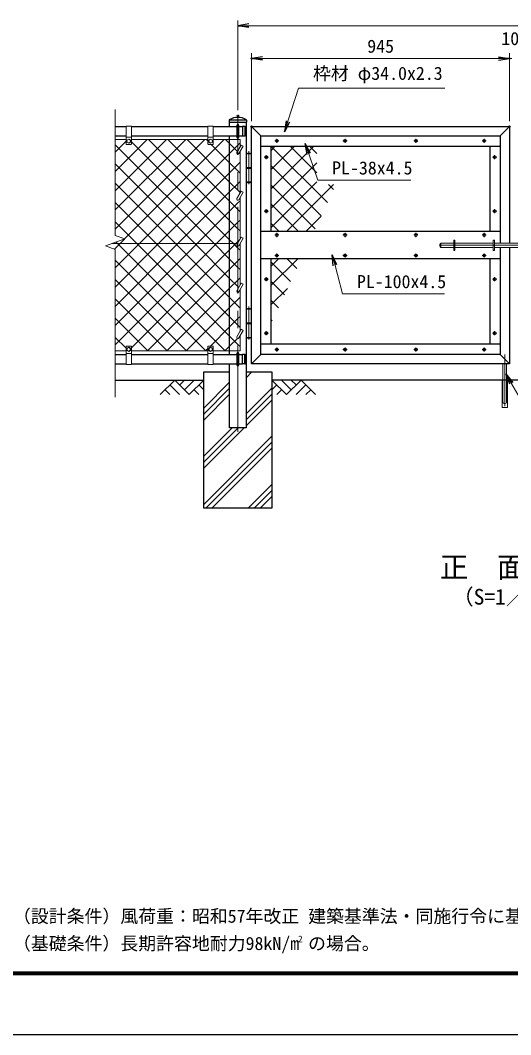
# Model space of a CAD drawing. Units: millimetres, scale not verified. Extents: x -4200 to 4200, y -2970 to 2970.
# Drawn here: x -555 to 1242, y -2970 to 752 of the extents above; entities that cross this region are included whole.
import ezdxf
from ezdxf.enums import TextEntityAlignment as Align

# ---------------------------------------------------------------- set-up
doc = ezdxf.new("R2010")
doc.units = ezdxf.units.MM
doc.header["$LTSCALE"] = 10
doc.header["$PDMODE"] = 32
doc.header["$PDSIZE"] = 5
doc.linetypes.add('USER1', pattern=[50.8, 31.75, -6.35, 6.35, -6.35])
for name, color, linetype, lineweight in [('0-0_D-STR1', 1, 'Continuous', 25), ('0-1_D-DCR-HCH', 7, 'Continuous', 13), ('0-2_D-STR3', 3, 'Continuous', 13), ('0-3_D-BMK', 2, 'USER1', 13), ('0-4_D-STR4', 7, 'Continuous', 25), ('0-5_D-BGD', 7, 'Continuous', 25), ('0-6_D-STR-TXT', 7, 'Continuous', 13), ('0-7_D-STR-DIM', 7, 'Continuous', 13), ('0-A_D-TTL-TXT', 7, 'Continuous', 25), ('0-B_D-STR2', 7, 'Continuous', 13), ('0-C_D-TTL', 7, 'Continuous', 25)]:
    doc.layers.add(name, color=color, linetype=linetype, lineweight=lineweight)
doc.layers.add('0-8_0', color=7, linetype='Continuous')
doc.layers.add('0-9_Defpoints', color=8, linetype='Continuous')
doc.styles.add('ＭＳ ゴシック', font='')
doc.styles.get('ＭＳ ゴシック').set_extended_font_data('MS Gothic')

# ---------------------------------------------------------------- blocks, each defined once
blk = doc.blocks.new('_Open')
at = {"layer": '0-8_0'}
blk.add_line((-10, 1.667), (0, 0), dxfattribs=at)
blk.add_lwpolyline([(-10, -1.667), (0, 0), (-10, 0)], dxfattribs=at)

msp = doc.modelspace()

# ---------------------------------------------------------------- linework, layer by layer
at = {"layer": '0-0_D-STR1'}
for p, q in [((209.89, 385.42), (209.89, 377.37)), ((209.89, 377.37), (274.09, 377.37)), ((210.22, 386.37), (273.76, 386.37)), ((211.74, 361.37), (211.74, 377.37)), ((274.09, 385.42), (274.09, 377.37)), ((-208.01, 361.37), (-168.01, 361.37)), ((-148.01, 361.37), (131.99, 361.37)), ((151.99, 361.37), (237.99, 361.37)), ((245.99, 361.37), (258.99, 361.37)), ((267.32, 361.87), (258.99, 361.87)), ((258.99, 361.87), (258.99, 326.87)), ((266.99, 361.87), (266.99, 326.87)), ((292.24, -508.63), (292.24, 361.37)), ((292.24, 361.37), (1237.24, 361.37)), ((292.24, 361.37), (326.24, 327.37)), ((1237.24, 361.37), (1203.24, 327.37)), ((1237.24, 361.37), (1237.24, -65.63)), ((-208.01, 327.37), (-168.01, 327.37)), ((-148.01, 327.37), (131.99, 327.37)), ((151.99, 327.37), (237.99, 327.37)), ((211.74, -474.63), (211.74, 327.37)), ((245.99, 327.37), (258.99, 327.37)), ((267.32, 326.87), (258.99, 326.87)), ((326.24, -474.63), (326.24, 327.37)), ((326.24, 327.37), (1203.24, 327.37)), ((1203.24, 327.37), (1203.24, -65.63)), ((326.24, 289.37), (1203.24, 289.37)), ((364.24, -23.63), (364.24, 289.37)), ((1165.24, 289.37), (1165.24, -23.63)), ((1203.24, -23.63), (326.24, -23.63)), ((1203.24, -81.63), (1203.24, -474.63)), ((1237.24, -81.63), (1237.24, -508.63)), ((1203.24, -123.63), (326.24, -123.63)), ((364.24, -436.63), (364.24, -123.63)), ((1165.24, -123.63), (1165.24, -436.63)), ((1203.24, -436.63), (326.24, -436.63)), ((-208.01, -474.63), (-168.01, -474.63)), ((-148.01, -474.63), (131.99, -474.63)), ((151.99, -474.63), (237.99, -474.63)), ((245.99, -474.63), (258.99, -474.63)), ((267.32, -474.13), (258.99, -474.13)), ((258.99, -509.13), (258.99, -474.13)), ((266.99, -509.13), (266.99, -474.13)), ((326.24, -474.63), (292.24, -508.63)), ((1203.24, -474.63), (326.24, -474.63)), ((1203.24, -474.63), (1237.24, -508.63)), ((-208.01, -508.63), (-168.01, -508.63)), ((-148.01, -508.63), (131.99, -508.63)), ((151.99, -508.63), (237.99, -508.63)), ((245.99, -508.63), (258.99, -508.63)), ((267.32, -509.13), (258.99, -509.13)), ((1237.24, -508.63), (292.24, -508.63))]:
    msp.add_line(p, q, dxfattribs=at)
msp.add_lwpolyline([(272.24, 377.37), (272.24, -743.63), (211.74, -743.63), (211.74, -508.63)], dxfattribs=at)
for centre, radius, start, end in [((211.39, 385.42), 1.5, 120.85073, 180), ((241.99, 334.2), 61.17, 59.14927, 120.85073), ((272.59, 385.42), 1.5, 0, 59.14927), ((267.32, 360.87), 1, 32.29827, 90), ((236.77, 344.37), 35.72, 331.52136, 28.47864), ((267.32, 327.87), 1, 270, 327.70173), ((267.32, -475.13), 1, 32.29827, 90), ((236.77, -491.63), 35.72, 331.52136, 28.47864), ((267.32, -508.13), 1, 270, 327.70173)]:
    msp.add_arc(centre, radius, start, end, dxfattribs=at)
at = {"layer": '0-1_D-DCR-HCH'}
for p, q in [((272.24, -559.85), (293.46, -538.63)), ((10.57, -568.63), (-42.64, -621.84)), ((-7.17, -586.37), (28.47, -621.84)), ((10.57, -568.63), (63.78, -621.84)), ((28.21, -586.46), (46.04, -568.63)), ((46.04, -604.11), (81.52, -568.63)), ((63.78, -621.84), (116.99, -568.63)), ((99.25, -586.37), (116.99, -604.03)), ((116.99, -670.9), (211.74, -576.15)), ((420.2, -621.84), (366.99, -568.63)), ((384.73, -586.37), (366.99, -604.03)), ((437.94, -604.11), (402.47, -568.63)), ((473.42, -568.63), (420.2, -621.84)), ((455.68, -586.37), (437.94, -568.63)), ((491.15, -586.37), (455.52, -621.84)), ((473.42, -568.63), (526.63, -621.84)), ((-24.91, -604.11), (-7.09, -621.84)), ((81.52, -604.11), (99.34, -621.84)), ((116.99, -693), (211.74, -598.25)), ((116.99, -715.1), (211.74, -620.35)), ((272.24, -692.43), (366.99, -597.68)), ((272.24, -714.53), (366.99, -619.78)), ((402.47, -604.11), (384.65, -621.84)), ((508.89, -604.11), (491.07, -621.84)), ((272.24, -736.62), (366.99, -641.87)), ((116.99, -891.87), (265.23, -743.63)), ((116.99, -869.78), (243.14, -743.63)), ((116.99, -847.68), (221.04, -743.63)), ((116.99, -1024.46), (366.99, -774.46)), ((124.91, -1038.63), (366.99, -796.55)), ((147.01, -1038.63), (366.99, -818.65)), ((279.59, -1038.63), (366.99, -951.23)), ((301.69, -1038.63), (366.99, -973.33)), ((323.79, -1038.63), (366.99, -995.43))]:
    msp.add_line(p, q, dxfattribs=at)
at = {"layer": '0-2_D-STR3'}
for p, q in [((-168.01, 363.37), (-168.01, 298.37)), ((-168.01, 363.37), (-148.01, 363.37)), ((-148.01, 363.37), (-148.01, 298.37)), ((131.99, 363.37), (131.99, 298.37)), ((131.99, 363.37), (151.99, 363.37)), ((151.99, 363.37), (151.99, 298.37)), ((237.99, 322.37), (237.99, 366.37)), ((245.99, 322.37), (245.99, 366.37)), ((-168.01, 314.37), (-208.01, 314.37)), ((-168.01, 323.37), (-148.01, 323.37)), ((-158.01, 315.87), (-164.51, 312.11)), ((-164.51, 312.11), (-164.51, 304.63)), ((-151.51, 312.11), (-158.01, 315.87)), ((-151.51, 312.11), (-151.51, 304.63)), ((131.99, 314.37), (-148.01, 314.37)), ((131.99, 323.37), (151.99, 323.37)), ((141.99, 315.87), (135.49, 312.11)), ((135.49, 312.11), (135.49, 304.63)), ((148.49, 312.11), (141.99, 315.87)), ((148.49, 312.11), (148.49, 304.63)), ((249.99, 314.37), (151.99, 314.37)), ((249.99, 286.22), (249.99, 314.37)), ((-166.01, 296.37), (-150.01, 296.37)), ((133.99, 296.37), (149.99, 296.37)), ((254.46, 293.96), (238.53, 266.37)), ((261.38, 289.96), (245.46, 262.37)), ((249.99, 117.22), (249.99, 270.22)), ((261.38, 289.96), (254.46, 293.96)), ((272.24, 261.37), (292.24, 261.37)), ((272.24, 261.37), (272.24, 158.37)), ((272.74, 262.87), (272.74, 261.37)), ((291.74, 262.87), (272.74, 262.87)), ((291.74, 262.87), (291.74, 261.37)), ((292.24, 261.37), (292.24, 158.37)), ((272.24, 211.37), (292.24, 211.37)), ((272.24, 208.37), (292.24, 208.37)), ((272.24, 158.37), (292.24, 158.37)), ((272.74, 158.37), (272.74, 156.87)), ((272.74, 156.87), (291.74, 156.87)), ((291.74, 158.37), (291.74, 156.87)), ((254.46, 124.96), (238.53, 97.37)), ((261.38, 120.96), (245.46, 93.37)), ((261.38, 120.96), (254.46, 124.96)), ((249.99, -51.78), (249.99, 101.22)), ((-219, -67.63), (240.84, -67.63)), ((254.46, -44.04), (238.53, -71.63)), ((261.38, -48.04), (245.46, -75.63)), ((249.99, -220.78), (249.99, -67.78)), ((261.38, -48.04), (254.46, -44.04)), ((983.74, -67.63), (985.74, -65.63)), ((983.74, -67.63), (983.74, -79.63)), ((985.74, -65.63), (1033.24, -65.63)), ((985.74, -65.63), (985.74, -81.63)), ((1033.24, -54.63), (1037.74, -54.63)), ((1033.24, -54.63), (1033.24, -92.63)), ((1037.74, -54.63), (1037.74, -92.63)), ((1037.74, -65.63), (1178.24, -65.63)), ((1178.24, -54.63), (1178.24, -92.63)), ((1178.24, -54.63), (1182.74, -54.63)), ((1182.74, -54.63), (1182.74, -92.63)), ((1182.74, -65.63), (1300.74, -65.63)), ((983.74, -79.63), (985.74, -81.63)), ((985.74, -81.63), (1033.24, -81.63)), ((1033.24, -92.63), (1037.74, -92.63)), ((1037.74, -81.63), (1178.24, -81.63)), ((1178.24, -92.63), (1182.74, -92.63)), ((1182.74, -81.63), (1300.74, -81.63)), ((254.46, -213.04), (238.53, -240.63)), ((261.38, -217.04), (245.46, -244.63)), ((261.38, -217.04), (254.46, -213.04)), ((249.99, -389.78), (249.99, -236.78)), ((272.24, -308.63), (292.24, -308.63)), ((272.24, -308.63), (272.24, -411.63)), ((272.74, -307.13), (272.74, -308.63)), ((291.74, -307.13), (272.74, -307.13)), ((291.74, -307.13), (291.74, -308.63)), ((292.24, -308.63), (292.24, -411.63)), ((272.24, -358.63), (292.24, -358.63)), ((272.24, -361.63), (292.24, -361.63)), ((254.46, -382.04), (238.53, -409.63)), ((261.38, -386.04), (245.46, -413.63)), ((249.99, -461.63), (249.99, -405.78)), ((261.38, -386.04), (254.46, -382.04)), ((-168.01, -510.63), (-168.01, -445.63)), ((-166.01, -443.63), (-150.01, -443.63)), ((-148.01, -510.63), (-148.01, -445.63)), ((131.99, -510.63), (131.99, -445.63)), ((133.99, -443.63), (149.99, -443.63)), ((151.99, -510.63), (151.99, -445.63)), ((272.24, -411.63), (292.24, -411.63)), ((272.74, -411.63), (272.74, -413.13)), ((272.74, -413.13), (291.74, -413.13)), ((291.74, -411.63), (291.74, -413.13)), ((-168.01, -461.63), (-208.01, -461.63)), ((-168.01, -470.63), (-148.01, -470.63)), ((-164.51, -459.37), (-164.51, -451.89)), ((-158.01, -463.13), (-164.51, -459.37)), ((-151.51, -459.37), (-158.01, -463.13)), ((-151.51, -459.37), (-151.51, -451.89)), ((131.99, -461.63), (-148.01, -461.63)), ((131.99, -470.63), (151.99, -470.63)), ((135.49, -459.37), (135.49, -451.89)), ((141.99, -463.13), (135.49, -459.37)), ((148.49, -459.37), (141.99, -463.13)), ((148.49, -459.37), (148.49, -451.89)), ((249.99, -461.63), (151.99, -461.63)), ((237.99, -513.63), (237.99, -469.63)), ((245.99, -513.63), (245.99, -469.63)), ((-168.01, -510.63), (-148.01, -510.63)), ((131.99, -510.63), (151.99, -510.63)), ((1213.74, -650.13), (1213.74, -508.63)), ((1226.74, -650.13), (1226.74, -508.63)), ((1210.69, -568.63), (1210.69, -668.63)), ((1229.79, -568.63), (1229.79, -668.63)), ((1229.79, -668.63), (1210.69, -668.63)), ((1218.24, -654.63), (1222.24, -654.63))]:
    msp.add_line(p, q, dxfattribs=at)
for points in [[(-151.51, 304.63), (-158.01, 300.87), (-164.51, 304.63)], [(148.49, 304.63), (141.99, 300.87), (135.49, 304.63)], [(-151.51, -451.89), (-158.01, -448.13), (-164.51, -451.89)], [(148.49, -451.89), (141.99, -448.13), (135.49, -451.89)]]:
    msp.add_lwpolyline(points, dxfattribs=at)
for centre, radius in [((-158.01, 308.37), 6.49), ((141.99, 308.37), 6.49), ((384.74, 309.37), 5.25), ((634.74, 309.37), 5.25), ((894.74, 309.37), 5.25), ((1144.74, 309.37), 5.25), ((346.24, 249.37), 5.25), ((1183.24, 249.37), 5.25), ((346.24, 51.37), 5.25), ((1183.24, 51.37), 5.25), ((384.74, -36.13), 5.25), ((634.74, -36.13), 5.25), ((894.74, -36.13), 5.25), ((1144.74, -36.13), 5.25), ((384.74, -111.13), 5.25), ((634.74, -111.13), 5.25), ((894.74, -111.13), 5.25), ((1144.74, -111.13), 5.25), ((346.24, -198.63), 5.25), ((1183.24, -198.63), 5.25), ((346.24, -396.63), 5.25), ((1183.24, -396.63), 5.25), ((-158.01, -455.63), 6.49), ((141.99, -455.63), 6.49), ((384.74, -456.63), 5.25), ((634.74, -456.63), 5.25), ((894.74, -456.63), 5.25), ((1144.74, -456.63), 5.25)]:
    msp.add_circle(centre, radius, dxfattribs=at)
for centre, radius, start, end in [((241.99, 366.37), 4, 0, 180), ((-166.01, 298.37), 2, 180, 270), ((-150.01, 298.37), 2, 270, 0), ((133.99, 298.37), 2, 180, 270), ((149.99, 298.37), 2, 270, 0), ((241.99, 322.37), 4, 180, 0), ((241.99, 264.37), 4, 150, 330), ((282.24, 233.53), 30.83, 72.05475, 107.94525), ((282.24, 186.2), 30.83, 252.05475, 287.94525), ((241.99, 95.37), 4, 150, 330), ((241.99, -73.63), 4, 150, 330), ((241.99, -242.63), 4, 150, 330), ((282.24, -336.47), 30.83, 72.05475, 107.94525), ((-166.01, -445.63), 2, 90, 180), ((-150.01, -445.63), 2, 0, 90), ((133.99, -445.63), 2, 90, 180), ((149.99, -445.63), 2, 0, 90), ((241.99, -411.63), 4, 150, 330), ((282.24, -383.8), 30.83, 252.05475, 287.94525), ((241.99, -469.63), 4, 0, 180), ((241.99, -513.63), 4, 180, 0), ((1218.24, -650.13), 4.5, 180, 270), ((1222.24, -650.13), 4.5, 270, 0)]:
    msp.add_arc(centre, radius, start, end, dxfattribs=at)
at = {"layer": '0-3_D-BMK'}
for p, q in [((241.99, -758.63), (241.99, 401.37)), ((377.3, 309.37), (392.18, 309.37)), ((384.74, 316.81), (384.74, 301.93)), ((627.3, 309.37), (642.18, 309.37)), ((634.74, 316.81), (634.74, 301.93)), ((887.3, 309.37), (902.18, 309.37)), ((894.74, 316.81), (894.74, 301.93)), ((1137.3, 309.37), (1152.18, 309.37)), ((1144.74, 316.81), (1144.74, 301.93)), ((282.24, 271.07), (282.24, 150.64)), ((338.8, 249.37), (353.68, 249.37)), ((346.24, 256.81), (346.24, 241.93)), ((1175.8, 249.37), (1190.68, 249.37)), ((1183.24, 256.81), (1183.24, 241.93)), ((338.8, 51.37), (353.68, 51.37)), ((346.24, 58.81), (346.24, 43.93)), ((1175.8, 51.37), (1190.68, 51.37)), ((1183.24, 58.81), (1183.24, 43.93)), ((377.3, -36.13), (392.18, -36.13)), ((384.74, -28.69), (384.74, -43.57)), ((627.3, -36.13), (642.18, -36.13)), ((634.74, -28.69), (634.74, -43.57)), ((887.3, -36.13), (902.18, -36.13)), ((894.74, -28.69), (894.74, -43.57)), ((1137.3, -36.13), (1152.18, -36.13)), ((1144.74, -28.69), (1144.74, -43.57)), ((979.63, -73.63), (1559.74, -73.63)), ((377.3, -111.13), (392.18, -111.13)), ((384.74, -103.69), (384.74, -118.57)), ((627.3, -111.13), (642.18, -111.13)), ((634.74, -103.69), (634.74, -118.57)), ((887.3, -111.13), (902.18, -111.13)), ((894.74, -103.69), (894.74, -118.57)), ((1137.3, -111.13), (1152.18, -111.13)), ((1144.74, -103.69), (1144.74, -118.57)), ((338.8, -198.63), (353.68, -198.63)), ((346.24, -191.19), (346.24, -206.07)), ((1175.8, -198.63), (1190.68, -198.63)), ((1183.24, -191.19), (1183.24, -206.07)), ((282.24, -298.93), (282.24, -419.36)), ((338.8, -396.63), (353.68, -396.63)), ((346.24, -389.19), (346.24, -404.07)), ((1175.8, -396.63), (1190.68, -396.63)), ((1183.24, -389.19), (1183.24, -404.07)), ((377.3, -456.63), (392.18, -456.63)), ((384.74, -449.19), (384.74, -464.07)), ((627.3, -456.63), (642.18, -456.63)), ((634.74, -449.19), (634.74, -464.07)), ((887.3, -456.63), (902.18, -456.63)), ((894.74, -449.19), (894.74, -464.07)), ((1137.3, -456.63), (1152.18, -456.63)), ((1144.74, -449.19), (1144.74, -464.07)), ((1220.24, -664.55), (1220.24, -474.55))]:
    msp.add_line(p, q, dxfattribs=at)
at = {"layer": '0-4_D-STR4'}
msp.add_line((116.99, -538.63), (211.74, -538.63), dxfattribs=at)
msp.add_lwpolyline([(272.24, -538.63), (366.99, -538.63), (366.99, -1038.63), (116.99, -1038.63), (116.99, -538.63)], dxfattribs=at)
at = {"layer": '0-5_D-BGD'}
for p, q in [((-208.01, -568.63), (116.99, -568.63)), ((2116.99, -568.63), (366.99, -568.63))]:
    msp.add_line(p, q, dxfattribs=at)
at = {"layer": '0-6_D-STR-TXT'}
for points in [[(1000.78, 502.44), (464.83, 502.44), (412.97, 344.15)], [(876.07, 164.72), (535.05, 164.72), (489.49, 297.51)], [(999.43, -252.34), (625.92, -252.34), (588.31, -110.48)], [(1563.92, -709.62), (1319.6, -709.62), (1225.93, -547.38)]]:
    msp.add_lwpolyline(points, dxfattribs=at)
at = {"layer": '0-7_D-STR-DIM'}
for p, q in [((241.99, 421.37), (241.99, 751.37)), ((281.99, 731.37), (2201.99, 731.37)), ((292.24, 381.37), (292.24, 631.37)), ((1197.24, 611.37), (332.24, 611.37)), ((1197.24, 611.37), (1157.24, 611.37)), ((1237.24, 381.37), (1237.24, 631.37)), ((1237.24, 381.37), (1237.24, 631.37)), ((1246.74, 611.37), (1237.24, 611.37)), ((-208.01, -37.98), (-208.01, 424.37)), ((-243.25, -76.46), (-172.77, -50.81)), ((-172.77, -50.81), (-208.01, -37.98)), ((-208.01, -89.28), (-243.25, -76.46)), ((-208.01, -631.63), (-208.01, -89.28))]:
    msp.add_line(p, q, dxfattribs=at)
at = {"layer": '0-9_Defpoints'}
for p in [(292.24, 611.37), (1237.24, 611.37), (241.99, 401.37), (292.24, 361.37), (1237.24, 361.37)]:
    msp.add_point(p, dxfattribs=at)
at = {"layer": '0-B_D-STR2'}
for p, q in [((-208.01, 197.04), (-90.68, 314.37)), ((-208.01, 126.33), (-19.97, 314.37)), ((-208.01, 55.62), (50.74, 314.37)), ((-208.01, -15.1), (121.45, 314.37)), ((-208.01, 267.75), (-168.01, 307.75)), ((-172.95, -50.74), (192.16, 314.37)), ((211.74, 16.88), (-85.74, 314.37)), ((211.74, 87.59), (-15.03, 314.37)), ((131.99, 308.76), (126.39, 314.37)), ((249.99, 261.47), (246.79, 264.68)), ((364.24, 274.31), (379.3, 289.37)), ((364.24, 203.6), (450.01, 289.37)), ((364.24, 132.89), (520.72, 289.37)), ((570.36, 82.53), (364.24, 288.65)), ((531.2, 192.4), (434.23, 289.37)), ((531.2, 263.11), (504.94, 289.37)), ((241.99, 222.77), (249.99, 230.77)), ((364.24, 62.18), (531.2, 229.13)), ((-48.41, -67.63), (211.74, 192.52)), ((211.74, 192.52), (241.99, 222.77)), ((547.87, 34.3), (364.24, 217.94)), ((13.41, -67.63), (-208.01, 153.79)), ((211.74, 121.81), (241.99, 152.06)), ((241.99, 152.06), (249.99, 160.06)), ((364.24, -8.53), (531.2, 158.42)), ((419.85, -23.63), (592.98, 149.5)), ((592.85, 130.75), (574.1, 149.5)), ((22.3, -67.63), (211.74, 121.81)), ((525.39, -13.92), (364.24, 147.22)), ((-57.3, -67.63), (-208.01, 83.08)), ((241.99, 57.34), (211.74, 87.59)), ((211.74, 51.1), (241.99, 81.35)), ((241.99, 81.35), (249.99, 89.35)), ((464.39, -23.63), (364.24, 76.51)), ((93.01, -67.63), (211.74, 51.1)), ((249.99, 49.34), (241.99, 57.34)), ((241.99, -13.37), (211.74, 16.88)), ((211.74, -19.61), (241.99, 10.64)), ((241.99, 10.64), (249.99, 18.64)), ((393.68, -23.63), (364.24, 5.8)), ((490.56, -23.63), (547.33, 33.14)), ((163.72, -67.63), (211.74, -19.61)), ((249.99, -21.37), (241.99, -13.37)), ((-208.01, -227.23), (-48.41, -67.63)), ((-208.01, -297.94), (22.3, -67.63)), ((-208.01, -368.65), (93.01, -67.63)), ((-208.01, -439.36), (163.72, -67.63)), ((211.74, -336.67), (-57.3, -67.63)), ((211.74, -265.96), (13.41, -67.63)), ((124.57, -461.63), (-208.01, -129.05)), ((211.74, -161.03), (241.99, -130.78)), ((241.99, -130.78), (249.99, -122.78)), ((364.24, -149.95), (390.56, -123.63)), ((364.24, -220.66), (461.27, -123.63)), ((435.44, -206.82), (364.24, -135.62)), ((457.93, -158.59), (422.97, -123.63)), ((-88.86, -461.63), (211.74, -161.03)), ((53.86, -461.63), (-208.01, -199.76)), ((211.74, -231.74), (241.99, -201.49)), ((241.99, -201.49), (249.99, -193.49)), ((412.95, -255.04), (364.24, -206.33)), ((-18.15, -461.63), (211.74, -231.74)), ((364.24, -291.37), (423.77, -231.85)), ((-16.85, -461.63), (-208.01, -270.47)), ((241.99, -296.21), (211.74, -265.96)), ((249.99, -304.21), (241.99, -296.21)), ((390.47, -303.26), (364.24, -277.04)), ((-87.56, -461.63), (-208.01, -341.19)), ((241.99, -366.92), (211.74, -336.67)), ((249.99, -374.92), (241.99, -366.92)), ((367.98, -351.49), (364.24, -347.75)), ((-168.01, -451.9), (-208.01, -411.9)), ((123.27, -461.63), (131.99, -452.91))]:
    msp.add_line(p, q, dxfattribs=at)
for points in [[(-208.01, -156.52), (-119.12, -67.63), (211.74, 263.23), (241.99, 293.48), (249.99, 301.48)], [(249.99, -92.08), (241.99, -84.08), (225.55, -67.63), (211.74, -53.83), (-148.01, 305.92)], [(249.99, 120.05), (241.99, 128.05), (211.74, 158.3), (55.68, 314.37)], [(240.93, 270.53), (211.74, 299.72), (197.1, 314.37)], [(249.99, -162.79), (241.99, -154.79), (211.74, -124.54), (154.83, -67.63), (-208.01, 295.21)], [(249.99, 190.76), (241.99, 198.76), (211.74, 229.01), (144.39, 296.37)], [(245.33, -228.84), (241.99, -225.5), (211.74, -195.25), (84.12, -67.63), (-208.01, 224.5)], [(249.99, -445.63), (241.99, -437.63), (211.74, -407.38), (-128.01, -67.63), (-208.01, 12.37)], [(-210.56, -88.36), (-189.84, -67.63), (-173.15, -50.94)], [(195.28, -461.63), (-198.72, -67.63), (-204.13, -62.22)], [(-148.01, -450.07), (211.74, -90.32), (234.43, -67.63), (241.99, -60.07), (249.59, -52.47)], [(52.56, -461.63), (211.74, -302.45), (241.99, -272.2), (249.99, -264.2)], [(141.27, -443.63), (211.74, -373.16), (241.99, -342.91), (249.99, -334.91)], [(193.98, -461.63), (211.74, -443.87), (240.35, -415.27)]]:
    msp.add_lwpolyline(points, dxfattribs=at)
at = {"layer": '0-C_D-TTL', "color": 2}
msp.add_lwpolyline([(-4200, 2970), (4200, 2970), (4200, -2970), (-4200, -2970)], close=True, dxfattribs=at)
at = {"layer": '0-C_D-TTL'}
for points in [[(-3930, 2750), (3930, 2750), (3930, -2750), (-3930, -2750)], [(-3927.5, 2747.5), (3927.5, 2747.5), (3927.5, -2747.5), (-3927.5, -2747.5)], [(-3925, 2745), (3925, 2745), (3925, -2745), (-3925, -2745)], [(-3922.5, 2742.5), (3922.5, 2742.5), (3922.5, -2742.5), (-3922.5, -2742.5)], [(-3920, 2740), (3920, 2740), (3920, -2740), (-3920, -2740)]]:
    msp.add_lwpolyline(points, close=True, dxfattribs=at)

# ---------------------------------------------------------------- block references
at = {"layer": '0-6_D-STR-TXT', "xscale": 4, "yscale": 4}
for p, rotation in [((412.35, 342.25), 251.85931), ((488.84, 299.4), 108.93697), ((587.8, -108.55), 104.84646), ((1224.93, -545.65), 120)]:
    msp.add_blockref('_Open', p, dxfattribs=dict(at, rotation=rotation))
at = {"layer": '0-7_D-STR-DIM', "xscale": 4, "yscale": 4, "rotation": 180}
for p in [(241.99, 731.37), (292.24, 611.37)]:
    msp.add_blockref('_Open', p, dxfattribs=at)
at = {"layer": '0-7_D-STR-DIM', "xscale": 4, "yscale": 4}
msp.add_blockref('_Open', (1237.24, 611.37), dxfattribs=at)
msp.add_blockref('_Open', (1237.24, 611.37), dxfattribs=at)

# ---------------------------------------------------------------- texts
at = {"layer": '0-6_D-STR-TXT', "style": 'ＭＳ ゴシック'}
for s, p in [('枠材 φ34.0x2.3', (517.28, 518.58)), ('PL-38x4.5', (587.49, 171.47)), ('PL-100x4.5', (678.37, -245.59))]:
    msp.add_text(s, height=48.09, dxfattribs=at).set_placement(p, align=Align.BOTTOM_LEFT)
at = {"layer": '0-7_D-STR-DIM', "style": 'ＭＳ ゴシック'}
for s, p in [('10', (1207.59, 646.12)), ('945', (716.27, 618.12))]:
    msp.add_text(s, height=48.09, dxfattribs=at).set_placement(p, align=Align.BOTTOM_LEFT)
at = {"layer": '0-A_D-TTL-TXT', "style": 'ＭＳ ゴシック'}
for s, height, p in [('正\u3000面\u3000図', 76.98, (982.09, -1316.31)), ('（S=1／20）', 57.7, (1027.57, -1409.5)), ('（設計条件）風荷重：昭和57年改正 建築基準法・同施行令に基づく風圧力に準拠。', 48.09, (-582.45, -2573.6)), ('（基礎条件）長期許容地耐力98kN/m の場合。', 48.09, (-582.45, -2673.6)), ('2', 24.05, (463.02, -2637.79))]:
    msp.add_text(s, height=height, dxfattribs=at).set_placement(p, align=Align.BOTTOM_LEFT)

doc.saveas('drawing.dxf')
